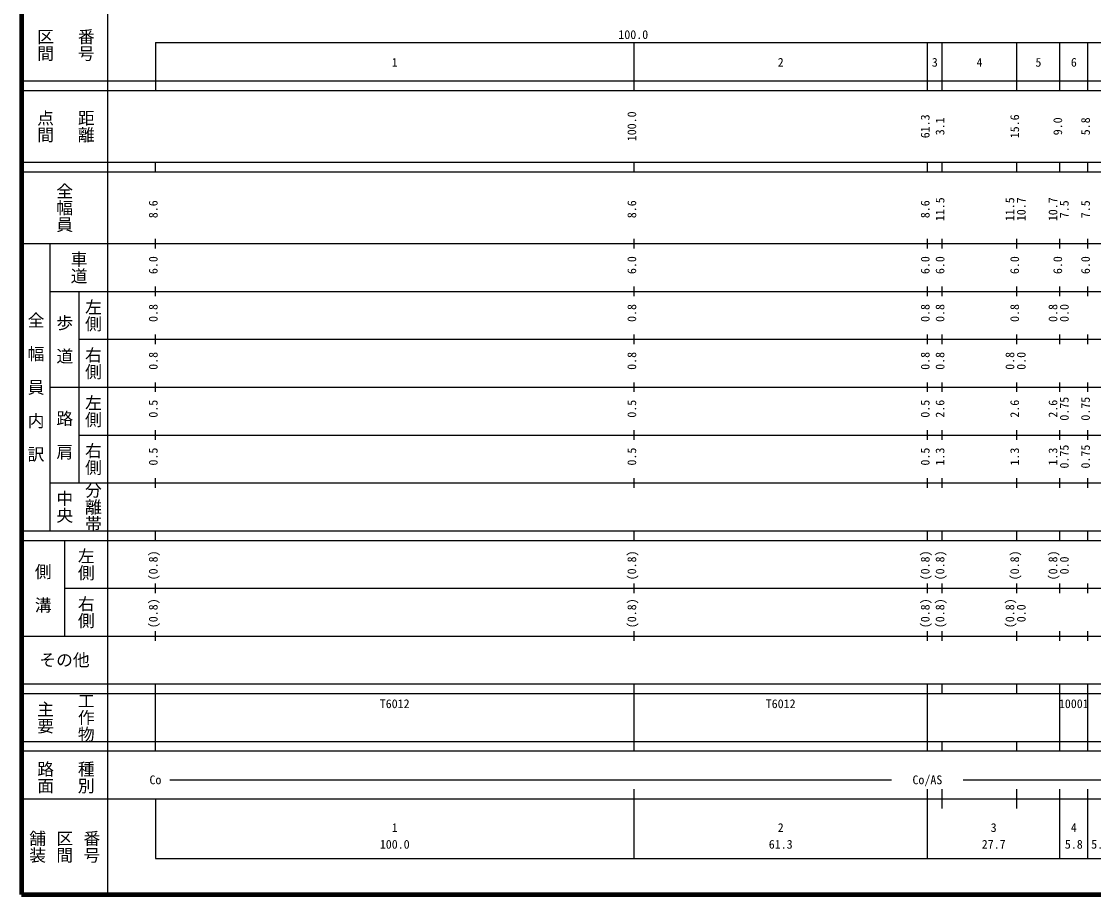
# Model space of a CAD drawing. Units: millimetres on the paper, enlarged 1000 times. Extents: x 40000 to 680000, y 20000 to 380000.
# Drawn here: x 40000 to 264022, y 20000 to 202409 of the extents above; entities that cross this region are included whole.
import ezdxf
from ezdxf.enums import TextEntityAlignment as Align

# ---------------------------------------------------------------- set-up
doc = ezdxf.new("R2010")
doc.units = ezdxf.units.MM
doc.header["$LTSCALE"] = 1000
doc.layers.add('M-TTL', color=2, linetype='Continuous', lineweight=140)
doc.layers.add('M-TTL-BAND', color=7, linetype='Continuous', lineweight=25)
doc.styles.add('@ＭＳ ゴシック', font='')
doc.styles.add('ＭＳ ゴシック', font='')
doc.styles.get('@ＭＳ ゴシック').set_extended_font_data('@MS Gothic')
doc.styles.get('ＭＳ ゴシック').set_extended_font_data('MS Gothic')

msp = doc.modelspace()

# ---------------------------------------------------------------- linework, layer by layer
at = {"layer": 'M-TTL'}
for p, q in [((40000, 380000), (40000, 20000)), ((40000, 20000), (680000, 20000))]:
    msp.add_line(p, q, dxfattribs=at)
at = {"layer": 'M-TTL-BAND'}
for p, q in [((58000, 370000), (58000, 20000)), ((68000, 198000), (579000, 198000)), ((68000, 198000), (68000, 188000)), ((168000, 188000), (168000, 198000)), ((229300, 188000), (229300, 198000)), ((232400, 188000), (232400, 198000)), ((248000, 188000), (248000, 198000)), ((257000, 188000), (257000, 198000)), ((262800, 188000), (262800, 198000)), ((40000, 190000), (579000, 190000)), ((40000, 188000), (579000, 188000)), ((40000, 173000), (579000, 173000)), ((68000, 171000), (68000, 173000)), ((168000, 171000), (168000, 173000)), ((229300, 171000), (229300, 173000)), ((232400, 171000), (232400, 173000)), ((248000, 171000), (248000, 173000)), ((257000, 171000), (257000, 173000)), ((262800, 171000), (262800, 173000)), ((40000, 171000), (579000, 171000)), ((68000, 155000), (68000, 157000)), ((168000, 155000), (168000, 157000)), ((229300, 155000), (229300, 157000)), ((232400, 155000), (232400, 157000)), ((248000, 155000), (248000, 157000)), ((257000, 155000), (257000, 157000)), ((262800, 155000), (262800, 157000)), ((40000, 156000), (579000, 156000)), ((46000, 96000), (46000, 156000)), ((46000, 146000), (579000, 146000)), ((52000, 146000), (52000, 106000)), ((68000, 145000), (68000, 147000)), ((168000, 145000), (168000, 147000)), ((229300, 145000), (229300, 147000)), ((232400, 145000), (232400, 147000)), ((248000, 145000), (248000, 147000)), ((257000, 145000), (257000, 147000)), ((262800, 145000), (262800, 147000)), ((68000, 135000), (68000, 137000)), ((168000, 135000), (168000, 137000)), ((229300, 135000), (229300, 137000)), ((232400, 135000), (232400, 137000)), ((248000, 135000), (248000, 137000)), ((257000, 135000), (257000, 137000)), ((262800, 135000), (262800, 137000)), ((52000, 136000), (579000, 136000)), ((46000, 126000), (579000, 126000)), ((68000, 125000), (68000, 127000)), ((168000, 125000), (168000, 127000)), ((229300, 125000), (229300, 127000)), ((232400, 125000), (232400, 127000)), ((248000, 125000), (248000, 127000)), ((257000, 125000), (257000, 127000)), ((262800, 125000), (262800, 127000)), ((68000, 115000), (68000, 117000)), ((168000, 115000), (168000, 117000)), ((229300, 115000), (229300, 117000)), ((232400, 115000), (232400, 117000)), ((248000, 115000), (248000, 117000)), ((257000, 115000), (257000, 117000)), ((262800, 115000), (262800, 117000)), ((52000, 116000), (579000, 116000)), ((46000, 106000), (579000, 106000)), ((68000, 105000), (68000, 107000)), ((168000, 105000), (168000, 107000)), ((229300, 105000), (229300, 107000)), ((232400, 105000), (232400, 107000)), ((248000, 105000), (248000, 107000)), ((257000, 105000), (257000, 107000)), ((262800, 105000), (262800, 107000)), ((40000, 96000), (579000, 96000)), ((68000, 94000), (68000, 96000)), ((168000, 94000), (168000, 96000)), ((229300, 94000), (229300, 96000)), ((232400, 94000), (232400, 96000)), ((248000, 94000), (248000, 96000)), ((257000, 94000), (257000, 96000)), ((262800, 94000), (262800, 96000)), ((40000, 94000), (579000, 94000)), ((49000, 94000), (49000, 74000)), ((49000, 84000), (579000, 84000)), ((68000, 83000), (68000, 85000)), ((168000, 83000), (168000, 85000)), ((229300, 83000), (229300, 85000)), ((232400, 83000), (232400, 85000)), ((248000, 83000), (248000, 85000)), ((257000, 83000), (257000, 85000)), ((262800, 83000), (262800, 85000)), ((40000, 74000), (579000, 74000)), ((68000, 73000), (68000, 75000)), ((168000, 73000), (168000, 75000)), ((229300, 73000), (229300, 75000)), ((232400, 73000), (232400, 75000)), ((248000, 73000), (248000, 75000)), ((257000, 73000), (257000, 75000)), ((262800, 73000), (262800, 75000)), ((40000, 64000), (579000, 64000)), ((68000, 62000), (68000, 64000)), ((168000, 62000), (168000, 64000)), ((229300, 62000), (229300, 64000)), ((232400, 62000), (232400, 64000)), ((248000, 62000), (248000, 64000)), ((257000, 62000), (257000, 64000)), ((262800, 62000), (262800, 64000)), ((40000, 62000), (579000, 62000)), ((68000, 52000), (68000, 62000)), ((168000, 52000), (168000, 62000)), ((168000, 52000), (168000, 62000)), ((229300, 52000), (229300, 62000)), ((257000, 52000), (257000, 62000)), ((262800, 52000), (262800, 62000)), ((40000, 52000), (579000, 52000)), ((68000, 50000), (68000, 52000)), ((168000, 50000), (168000, 52000)), ((229300, 50000), (229300, 52000)), ((232400, 50000), (232400, 52000)), ((248000, 50000), (248000, 52000)), ((257000, 50000), (257000, 52000)), ((262800, 50000), (262800, 52000)), ((40000, 50000), (579000, 50000)), ((71000, 44000), (221800, 44000)), ((236800, 44000), (565000, 44000)), ((168000, 27500), (168000, 42000)), ((229300, 27500), (229300, 42000)), ((232400, 38000), (232400, 42000)), ((248000, 38000), (248000, 42000)), ((257000, 27500), (257000, 42000)), ((262800, 27500), (262800, 42000)), ((40000, 40000), (579000, 40000)), ((68000, 40000), (68000, 27500)), ((68000, 27500), (579000, 27500))]:
    msp.add_line(p, q, dxfattribs=at)

# ---------------------------------------------------------------- texts
at = {"layer": 'M-TTL-BAND', "style": '@ＭＳ ゴシック'}
for s, p in [('区間', (45000, 197500)), ('番号', (53500, 197500)), ('点間', (45000, 180500)), ('距離', (53500, 180500)), ('全幅員', (49000, 163500)), ('車道', (52000, 151000)), ('左側', (55000, 141000)), ('全\u3000幅\u3000員\u3000内\u3000訳', (43000, 126000)), ('歩\u3000道', (49000, 136000)), ('右側', (55000, 131000)), ('左側', (55000, 121000)), ('路\u3000肩', (49000, 116000)), ('右側', (55000, 111000)), ('分離帯', (55000, 101000)), ('中央', (49000, 101000)), ('左側', (53500, 89000)), ('側\u3000溝', (44500, 84000)), ('右側', (53500, 79000)), ('工作物', (53500, 57000)), ('主要', (45000, 57000)), ('路面', (45000, 44500)), ('種別', (53500, 44500)), ('舗装', (43333, 30000)), ('区間', (49000, 30000)), ('番号', (54667, 30000))]:
    msp.add_text(s, height=2566, rotation=270, dxfattribs=at).set_placement(p, align=Align.MIDDLE_CENTER)
at = {"layer": 'M-TTL-BAND', "style": 'ＭＳ ゴシック'}
for s, p in [('100.0', (167844, 198195)), ('1', (118000, 192405)), ('2', (198650, 192405)), ('3', (230850, 192405)), ('4', (240200, 192405)), ('5', (252500, 192405)), ('6', (259900, 192405)), ('Co', (68000, 42500)), ('Co/AS', (229300, 42500)), ('1', (118000, 32523)), ('2', (198650, 32523)), ('3', (243150, 32523)), ('4', (259900, 32523)), ('100.0', (118000, 29033)), ('61.3', (198650, 29033)), ('27.7', (243150, 29033)), ('5.8', (259900, 29033)), ('5.2', (265400, 29033))]:
    msp.add_text(s, height=1833, dxfattribs=at).set_placement(p, align=Align.BOTTOM_CENTER)
for s, p in [('100.0', (169000, 180500)), ('61.3', (230300, 180500)), ('3.1', (233400, 180500)), ('15.6', (249000, 180500)), ('9.0', (258000, 180500)), ('5.8', (263800, 180500)), ('8.6', (69000, 163174)), ('8.6', (169000, 163174)), ('8.6', (230300, 163174)), ('11.5', (233400, 163174)), ('11.5', (248000, 163174)), ('10.7', (250370, 163174)), ('10.7', (257000, 163174)), ('7.5', (259370, 163174)), ('7.5', (263800, 163174)), ('6.0', (69000, 151500)), ('6.0', (169000, 151500)), ('6.0', (230300, 151500)), ('6.0', (233400, 151500)), ('6.0', (249000, 151500)), ('6.0', (258000, 151500)), ('6.0', (263800, 151500)), ('0.8', (69000, 141500)), ('0.8', (169000, 141500)), ('0.8', (230300, 141500)), ('0.8', (233400, 141500)), ('0.8', (249000, 141500)), ('0.8', (257000, 141500)), ('0.0', (259370, 141500)), ('0.8', (69000, 131500)), ('0.8', (169000, 131500)), ('0.8', (230300, 131500)), ('0.8', (233400, 131500)), ('0.8', (248000, 131500)), ('0.0', (250370, 131500)), ('0.5', (69000, 121500)), ('0.5', (169000, 121500)), ('0.5', (230300, 121500)), ('2.6', (233400, 121500)), ('2.6', (249000, 121500)), ('2.6', (257000, 121500)), ('0.75', (259370, 121500)), ('0.75', (263800, 121500)), ('0.5', (69000, 111500)), ('0.5', (169000, 111500)), ('0.5', (230300, 111500)), ('1.3', (233400, 111500)), ('1.3', (249000, 111500)), ('1.3', (257000, 111500)), ('0.75', (259370, 111500)), ('0.75', (263800, 111500)), ('(0.8)', (69000, 88764)), ('(0.8)', (169000, 88764)), ('(0.8)', (230300, 88764)), ('(0.8)', (233400, 88764)), ('(0.8)', (249000, 88764)), ('(0.8)', (257000, 88764)), ('0.0', (259370, 88764)), ('(0.8)', (69000, 78764)), ('(0.8)', (169000, 78764)), ('(0.8)', (230300, 78764)), ('(0.8)', (233400, 78764)), ('(0.8)', (248000, 78764)), ('0.0', (250370, 78764))]:
    msp.add_text(s, height=1833, rotation=90, dxfattribs=at).set_placement(p, align=Align.BOTTOM_CENTER)
msp.add_text('その他', height=2566, dxfattribs=at).set_placement((49000, 69000), align=Align.MIDDLE_CENTER)
for s, p in [('T6012', (114875, 58405)), ('T6012', (195525, 58405)), ('10001', (256775, 58405))]:
    msp.add_text(s, height=1833, dxfattribs=at).set_placement(p, align=Align.BOTTOM_LEFT)

doc.saveas('drawing.dxf')
